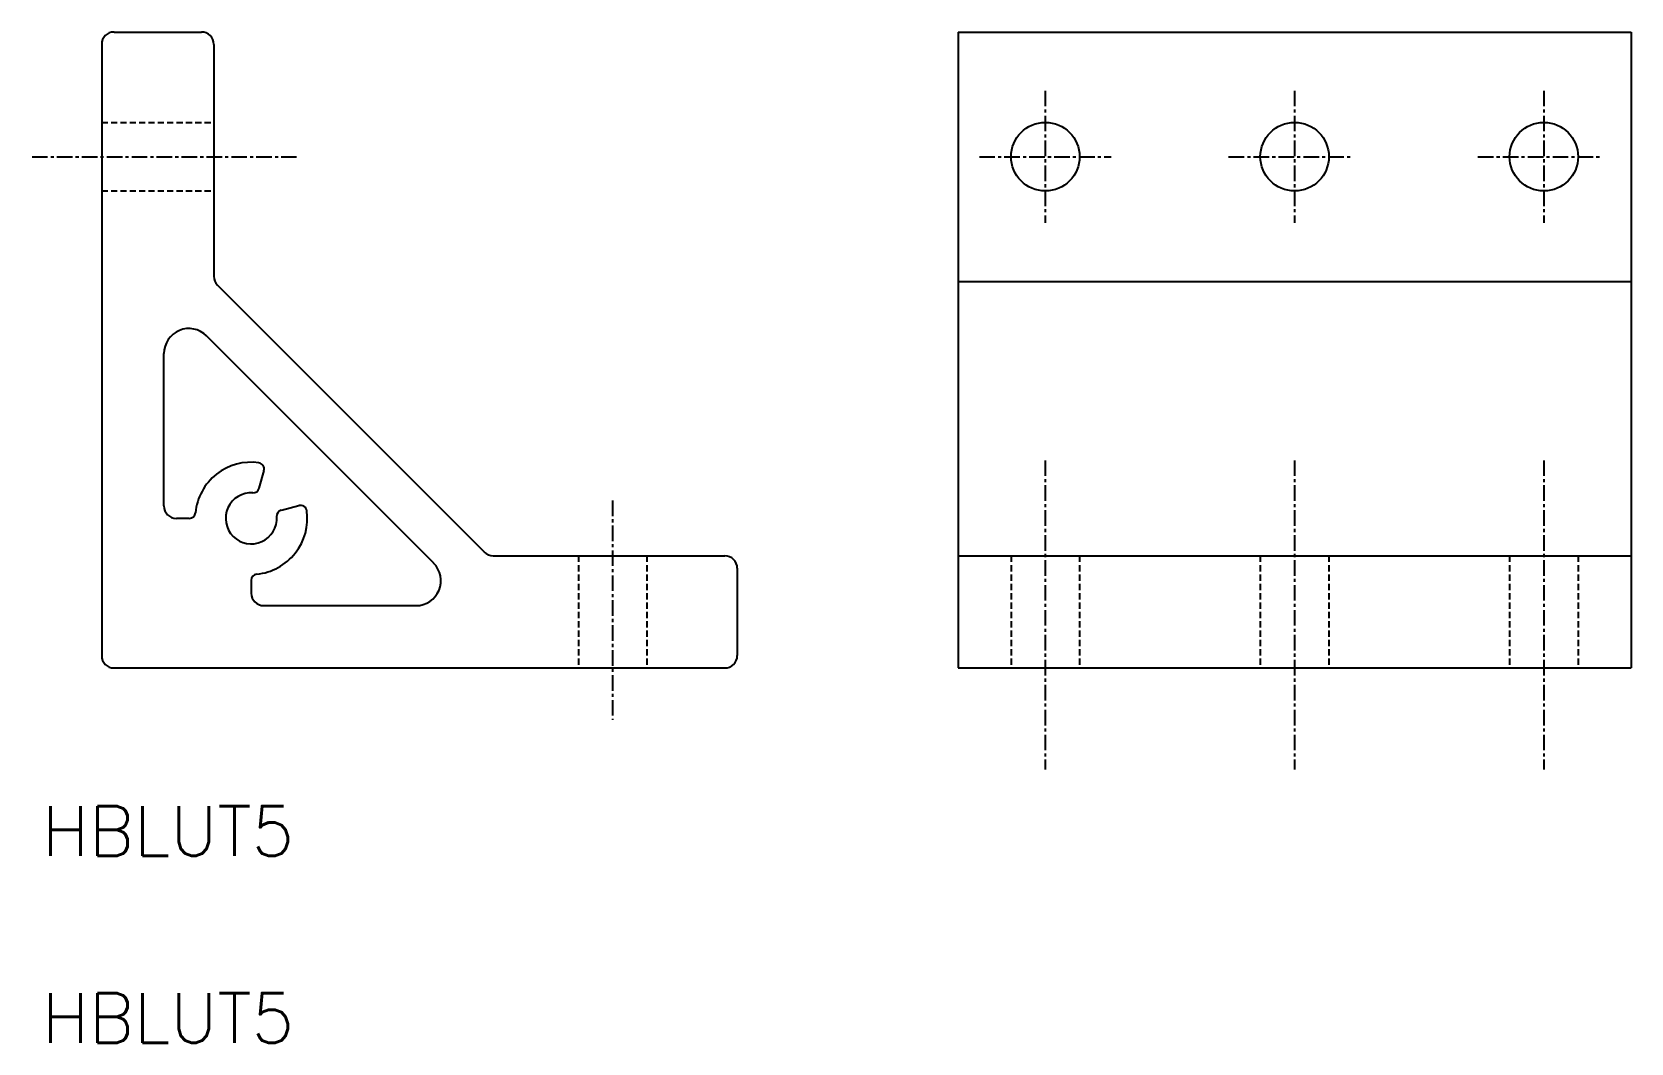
# Model space of a CAD drawing. Extents: x -18 to 111, y -42 to 39.
import ezdxf

# ---------------------------------------------------------------- set-up
doc = ezdxf.new("R2010")
doc.units = 0
doc.linetypes.add('CENTER', pattern=[2, 1.25, -0.25, 0.25, -0.25])
doc.linetypes.add('DASHED', pattern=[0.75, 0.5, -0.25])
doc.layers.get('0').update_dxf_attribs({"linetype": 'CONTINUOUS'})
doc.layers.add('CENTER', color=1, linetype='CENTER')
doc.styles.get("Standard").update_dxf_attribs({"font": 'txt.shx', "bigfont": 'bigfont.shx'})

msp = doc.modelspace()

# ---------------------------------------------------------------- linework, layer by layer
at = {"color": 7, "linetype": 'CONTINUOUS'}
for p, q in [((-11, 39), (-4, 39)), ((56.72, 39), (110.72, 39)), ((56.72, 39), (56.72, -12)), ((110.72, 39), (110.72, -12)), ((-12, 38), (-12, -11)), ((-3, 38), (-3, 19.41)), ((-2.71, 18.71), (18.71, -2.71)), ((56.72, 19), (110.72, 19)), ((14.64, -3.59), (-3.59, 14.64)), ((-7, 1), (-7, 13.22)), ((0.65, 2.42), (1.03, 3.83)), ((-4.97, 0), (-6, 0)), ((2.42, 0.65), (3.83, 1.03)), ((19.41, -3), (38, -3)), ((56.72, -3), (110.72, -3)), ((0, -4.97), (0, -6)), ((39, -4), (39, -11)), ((1, -7), (13.22, -7)), ((-11, -12), (38, -12)), ((56.72, -12), (110.72, -12))]:
    msp.add_line(p, q, dxfattribs=at)
at = {"color": 3, "linetype": 'DASHED'}
for p, q in [((-12, 31.75), (-3, 31.75)), ((-12, 26.25), (-3, 26.25)), ((26.25, -3), (26.25, -12)), ((31.75, -3), (31.75, -12)), ((60.97, -3), (60.97, -12)), ((66.47, -3), (66.47, -12)), ((80.97, -3), (80.97, -12)), ((86.47, -3), (86.47, -12)), ((100.97, -3), (100.97, -12)), ((106.47, -3), (106.47, -12))]:
    msp.add_line(p, q, dxfattribs=at)
at = {"color": 7, "linetype": 'CONTINUOUS'}
for centre in [(63.72, 29), (83.72, 29), (103.72, 29)]:
    msp.add_circle(centre, 2.75, dxfattribs=at)
for centre, radius, start, end in [((-11, 38), 1, 90, 180), ((-4, 38), 1, 0, 90), ((-2, 19.41), 1, 180, 225), ((-5, 13.22), 2, 45, 180), ((0, 0), 4.5, 82.1805, 174.2608), ((0.54, 3.96), 0.5, 345, 82.1805), ((0, 0), 2.05, 86.3073, 3.6923), ((0.16, 2.54), 0.5, 266.3073, 345), ((-6, 1), 1, 180, 270), ((-4.97, 0.5), 0.5, 270, 354.2608), ((0, 0), 4.5, 275.7392, 7.8192), ((2.54, 0.16), 0.5, 105, 183.6923), ((3.96, 0.54), 0.5, 7.8193, 105), ((13.22, -5), 2, 270, 45), ((19.41, -2), 1, 225, 270), ((38, -4), 1, 0, 90), ((0.5, -4.97), 0.5, 95.7392, 180), ((1, -6), 1, 180, 270), ((-11, -11), 1, 180, 270), ((38, -11), 1, 270, 0)]:
    msp.add_arc(centre, radius, start, end, dxfattribs=at)
at = {"color": 3, "linetype": 'DASHED'}
msp.add_point((83.72, -12), dxfattribs=at)
at = {"layer": 'CENTER', "color": 1, "linetype": 'CENTER'}
for p, q in [((63.72, 34.29), (63.72, 23.71)), ((83.72, 34.29), (83.72, 23.71)), ((103.72, 34.29), (103.72, 23.71)), ((-17.59, 29), (3.64, 29)), ((58.43, 29), (69.01, 29)), ((78.43, 29), (88.22, 29)), ((98.43, 29), (108.22, 29)), ((63.72, 4.65), (63.72, -20.13)), ((83.72, 4.65), (83.72, -20.13)), ((103.72, 4.65), (103.72, -20.13)), ((29, 1.43), (29, -16.16))]:
    msp.add_line(p, q, dxfattribs=at)

# ---------------------------------------------------------------- texts
at = {"color": 7, "linetype": 'CONTINUOUS'}
for p in [(-16.78, -27.07), (-16.78, -42.07)]:
    msp.add_text('HBLUT5', height=4, dxfattribs=at).set_placement(p)

doc.saveas('drawing.dxf')
